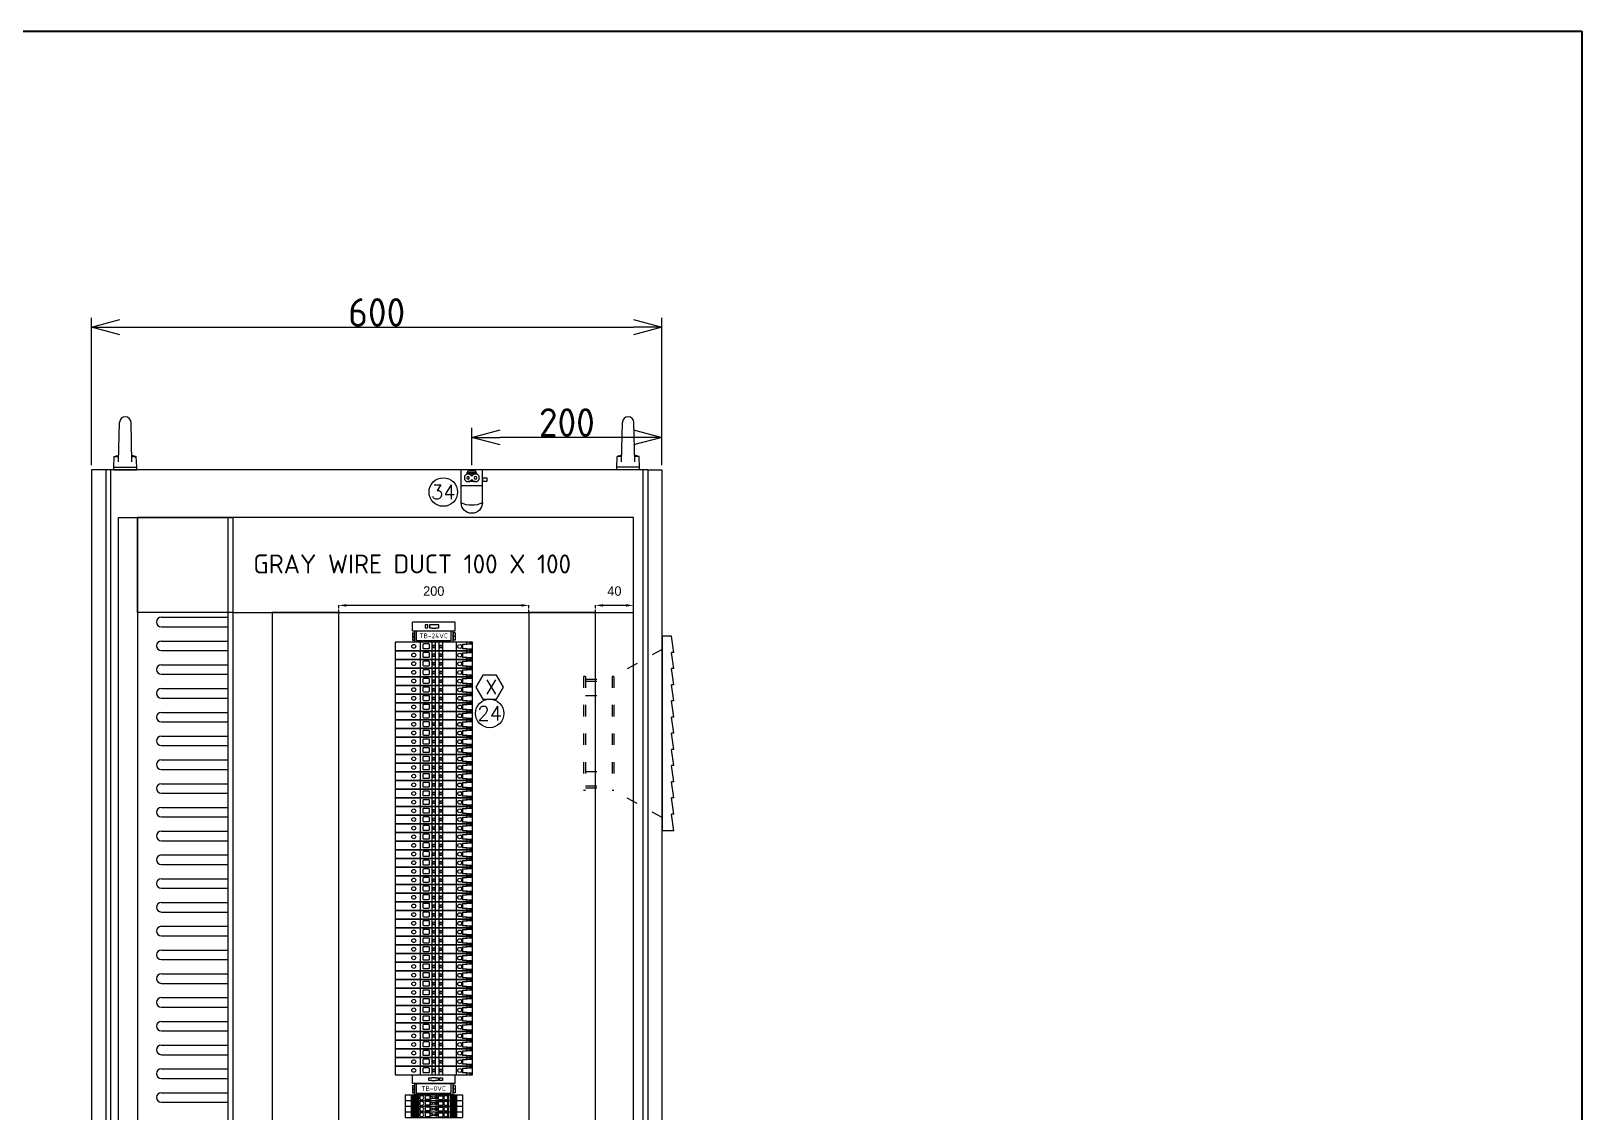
# Model space of a CAD drawing. Header units: inches. Extents: x 564911 to 603980, y 458630 to 507164.
# Drawn here: x 591747 to 593378, y 499416 to 500552 of the extents above; entities that cross this region are included whole.
import ezdxf
from ezdxf.enums import TextEntityAlignment as Align

# ---------------------------------------------------------------- set-up
doc = ezdxf.new("R2010")
doc.units = ezdxf.units.IN
doc.header["$MEASUREMENT"] = 0
doc.linetypes.add('ACAD_ISO03W100', pattern=[30, 12, -18])
doc.linetypes.add('HIDDEN', pattern=[0.375, 0.25, -0.125])
for name, color, linetype in [('ANN-SMTEXT', 2, 'Continuous'), ('ASHADE', 7, 'Continuous'), ('HELPPOINT', 7, 'Continuous'), ('TER', 4, 'Continuous')]:
    doc.layers.add(name, color=color, linetype=linetype)
doc.styles.add('HTX11', font='O8111901')
doc.styles.add('ISO3098B', font='ISO3098B.shx')
doc.styles.add('S', font='SIMPLEX.SHX')
doc.dimstyles.new('Copy of A', dxfattribs={"dimtxt": 10, "dimasz": 8, "dimexe": 0.18, "dimexo": 0.0625, "dimgap": 10, "dimtad": 1, "dimdec": 0, "dimzin": 0, "dimdsep": 46, "dimtxsty": 'Standard', "dimcen": 0.09, "dimclrd": 3, "dimclre": 3, "dimadec": 0, "dimazin": 0, "dimtfac": 1, "dimtdec": 0, "dimtofl": 0, "dimtmove": 0, "dimatfit": 1, "dimldrblk": 'CLOSEDBLANK', "dimfxl": 0, "dimtolj": 1, "dimtzin": 0, "dimarcsym": 0})
doc.dimstyles.new('ISO-25', dxfattribs={"dimtxt": 2.5, "dimasz": 40, "dimexe": 1.25, "dimexo": 5, "dimtad": 1, "dimdec": 4, "dimdsep": 46, "dimlunit": 6, "dimtxsty": 'Standard', "dimcen": 2.5, "dimclrd": 3, "dimclre": 3, "dimadec": 0, "dimazin": 0, "dimtfac": 1, "dimtdec": 4, "dimtmove": 0, "dimatfit": 3, "dimfxl": 0, "dimtolj": 1, "dimtzin": 0, "dimarcsym": 0})

# ---------------------------------------------------------------- blocks, each defined once
blk = doc.blocks.new('TPA')
at = {"layer": 'HELPPOINT', "color": 4, "lineweight": 35}
for p, q in [((562706.8, 505019.3), (567131, 505019.3)), ((562706.8, 505019.3), (567131, 505019.3)), ((567131, 505019.3), (567131, 501946.4)), ((567131, 505019.3), (567131, 501946.4))]:
    blk.add_line(p, q, dxfattribs=at)
at = {"style": 'HTX11'}
for tag, p in [('A', (566704.3, 502037.1)), ('B', (567038.2, 501963.3))]:
    blk.add_attdef(tag, text='', height=16.8, dxfattribs=at).set_placement(p, align=Align.MIDDLE_CENTER)
blk = doc.blocks.new('_Open30')
at = {"color": 0, "linetype": 'ByBlock', "lineweight": -2}
for p, q in [((-1, 0.268), (0, 0)), ((0, 0), (-1, -0.268)), ((0, 0), (-1, 0))]:
    blk.add_line(p, q, dxfattribs=at)
blk = doc.blocks.new('*D71')
at = {"layer": 'ASHADE', "color": 3, "lineweight": -2}
for p, q in [((591810.9, 500095.9), (591810.9, 500250.9)), ((592410.9, 500095.9), (592410.9, 500250.9)), ((591840.9, 500240.9), (592380.9, 500240.9))]:
    blk.add_line(p, q, dxfattribs=at)
at = {"layer": 'DEFPOINTS', "color": 0}
for p in [(592410.9, 500240.9), (591810.9, 500090.9), (592410.9, 500090.9)]:
    blk.add_point(p, dxfattribs=at)
at = {"layer": 'ASHADE', "color": 3, "lineweight": -2, "xscale": 30, "yscale": 30, "zscale": 30, "rotation": 180}
blk.add_blockref('_Open30', (591810.9, 500240.9), dxfattribs=at)
at = {"layer": 'ASHADE', "color": 3, "lineweight": -2, "xscale": 30, "yscale": 30, "zscale": 30}
blk.add_blockref('_Open30', (592410.9, 500240.9), dxfattribs=at)
at = {"layer": 'ASHADE', "color": 0, "insert": (592110.9, 500256.5), "char_height": 30, "attachment_point": 5, "style": 'ISO3098B'}
blk.add_mtext('\\A1;600', dxfattribs=at)
blk = doc.blocks.new('SFAN')
at = {"layer": 'ASHADE', "color": 0}
for p, q in [((60472.7, 50473.8), (60462.8, 50473.8)), ((60462.8, 50473.8), (60462.8, 50269.4)), ((60472.7, 50473.8), (60462.8, 50473.8)), ((60462.8, 50473.8), (60462.8, 50269.4)), ((60475.2, 50456.8), (60472.7, 50473.8)), ((60475.2, 50456.8), (60472.7, 50473.8)), ((60475.2, 50456.8), (60472.8, 50456.8)), ((60475.2, 50439.8), (60472.8, 50456.8)), ((60475.2, 50456.8), (60472.8, 50456.8)), ((60475.2, 50439.8), (60472.8, 50456.8)), ((60475.2, 50439.8), (60472.8, 50439.8)), ((60475.2, 50422.8), (60472.8, 50439.8)), ((60475.2, 50439.8), (60472.8, 50439.8)), ((60475.2, 50422.8), (60472.8, 50439.8)), ((60475.2, 50422.8), (60472.8, 50422.8)), ((60475.2, 50422.8), (60472.8, 50422.8)), ((60475.2, 50405.8), (60472.8, 50422.8)), ((60475.2, 50422.8), (60472.8, 50422.8)), ((60475.2, 50422.8), (60472.8, 50422.8)), ((60475.2, 50405.8), (60472.8, 50422.8)), ((60475.2, 50405.8), (60472.8, 50405.8)), ((60475.2, 50388.8), (60472.8, 50405.8)), ((60475.2, 50405.8), (60472.8, 50405.8)), ((60475.2, 50388.8), (60472.8, 50405.8)), ((60475.2, 50388.8), (60472.8, 50388.8)), ((60475.2, 50371.8), (60472.8, 50388.8)), ((60475.2, 50388.8), (60472.8, 50388.8)), ((60475.2, 50371.8), (60472.8, 50388.8)), ((60475.2, 50371.8), (60472.8, 50371.8)), ((60475.2, 50354.8), (60472.8, 50371.8)), ((60475.2, 50371.8), (60472.8, 50371.8)), ((60475.2, 50354.8), (60472.8, 50371.8)), ((60475.2, 50354.8), (60472.8, 50354.8)), ((60475.2, 50337.8), (60472.8, 50354.8)), ((60475.2, 50354.8), (60472.8, 50354.8)), ((60475.2, 50337.8), (60472.8, 50354.8)), ((60475.2, 50337.8), (60472.8, 50337.8)), ((60475.2, 50320.8), (60472.8, 50337.8)), ((60475.2, 50337.8), (60472.8, 50337.8)), ((60475.2, 50320.8), (60472.8, 50337.8)), ((60475.2, 50320.8), (60472.8, 50320.8)), ((60475.2, 50303.8), (60472.8, 50320.8)), ((60475.2, 50320.8), (60472.8, 50320.8)), ((60475.2, 50303.8), (60472.8, 50320.8)), ((60475.2, 50303.8), (60472.8, 50303.8)), ((60475.2, 50286.8), (60472.8, 50303.8)), ((60475.2, 50303.8), (60472.8, 50303.8)), ((60475.2, 50286.8), (60472.8, 50303.8)), ((60475.2, 50286.8), (60472.7, 50286.8)), ((60475.2, 50269.4), (60472.7, 50286.8)), ((60475.2, 50286.8), (60472.7, 50286.8)), ((60475.2, 50269.4), (60472.7, 50286.8)), ((60475.2, 50269.4), (60462.8, 50269.4)), ((60475.2, 50269.4), (60462.8, 50269.4))]:
    blk.add_line(p, q, dxfattribs=at)
at = {"layer": 'ASHADE', "color": 0, "linetype": 'ACAD_ISO03W100'}
for p, q in [((60462.8, 50460.1), (60412.3, 50431.6)), ((60380.3, 50431.6), (60380.3, 50311.6)), ((60382.3, 50431.6), (60380.3, 50431.6)), ((60382.3, 50431.6), (60382.3, 50311.6)), ((60382.3, 50428.6), (60410.3, 50428.6)), ((60382.3, 50426.6), (60410.3, 50426.6)), ((60410.3, 50431.6), (60410.3, 50311.6)), ((60412.3, 50431.6), (60410.3, 50431.6)), ((60412.3, 50431.6), (60412.3, 50311.6)), ((60382.3, 50411.6), (60410.3, 50411.6)), ((60382.3, 50331.6), (60410.3, 50331.6)), ((60382.3, 50311.6), (60380.3, 50311.6)), ((60382.3, 50316.6), (60410.3, 50316.6)), ((60382.3, 50314.6), (60410.3, 50314.6)), ((60412.3, 50311.6), (60410.3, 50311.6)), ((60462.8, 50283.1), (60412.3, 50311.6))]:
    blk.add_line(p, q, dxfattribs=at)
blk = doc.blocks.new('L1')
at = {"color": 1, "ltscale": 20}
for p, q in [((587589.6, 509631.6), (587589.6, 509666.1)), ((587589.6, 509666.1), (587612.1, 509666.1)), ((587595.4, 509661.6), (587597.8, 509666.1)), ((587596.2, 509663.1), (587605.6, 509663.1)), ((587597, 509664.6), (587604.8, 509664.6)), ((587606.4, 509661.6), (587604, 509666.1)), ((587612.1, 509631.6), (587612.1, 509666.1)), ((587589.6, 509649.3), (587612.1, 509649.3)), ((587593.1, 509659.3), (587595.4, 509661.6)), ((587593.1, 509656), (587593.1, 509659.3)), ((587595.4, 509653.8), (587593.1, 509656)), ((587595.4, 509661.6), (587598.6, 509661.6)), ((587598.6, 509653.8), (587595.4, 509653.8)), ((587597, 509661.6), (587604.8, 509661.6)), ((587597, 509653.8), (587604.8, 509653.8)), ((587598.6, 509661.6), (587600.9, 509659.3)), ((587600.9, 509656), (587598.6, 509653.8)), ((587600.9, 509659.3), (587603.2, 509661.6)), ((587603.2, 509653.8), (587600.9, 509656)), ((587603.2, 509661.6), (587606.4, 509661.6)), ((587606.4, 509653.8), (587603.2, 509653.8)), ((587606.4, 509661.6), (587608.7, 509659.3)), ((587608.7, 509656), (587606.4, 509653.8)), ((587608.7, 509659.3), (587608.7, 509656))]:
    blk.add_line(p, q, dxfattribs=at)
blk.add_lwpolyline([(587589.6, 509654.3), (587584.7, 509654.3), (587584.7, 509657.3), (587589.6, 509657.3)], close=True, dxfattribs=at)
for centre in [(587597, 509657.7), (587604.8, 509657.7)]:
    blk.add_circle(centre, 1.3, dxfattribs=at)
for centre, radius, start, end in [((587600.9, 509631.6), 11.2, 180, 0), ((587600.9, 509653.3), 24.5, 242.6065, 297.3935)]:
    blk.add_arc(centre, radius, start, end, dxfattribs=at)
blk = doc.blocks.new('*D68')
at = {"layer": 'ASHADE', "color": 3, "lineweight": -2}
for p, q in [((592210.9, 500095.9), (592210.9, 500135.1)), ((592380.9, 500125.1), (592240.9, 500125.1)), ((592410.9, 500095.9), (592410.9, 500135.1))]:
    blk.add_line(p, q, dxfattribs=at)
at = {"layer": 'DEFPOINTS', "color": 0}
for p in [(592210.9, 500125.1), (592210.9, 500090.9), (592410.9, 500090.9)]:
    blk.add_point(p, dxfattribs=at)
at = {"layer": 'ASHADE', "color": 3, "lineweight": -2, "xscale": 30, "yscale": 30, "zscale": 30, "rotation": 180}
blk.add_blockref('_Open30', (592210.9, 500125.1), dxfattribs=at)
at = {"layer": 'ASHADE', "color": 3, "lineweight": -2, "xscale": 30, "yscale": 30, "zscale": 30}
blk.add_blockref('_Open30', (592410.9, 500125.1), dxfattribs=at)
at = {"layer": 'ASHADE', "color": 0, "insert": (592310.9, 500140.7), "char_height": 30, "attachment_point": 5, "style": 'ISO3098B'}
blk.add_mtext('\\A1;200', dxfattribs=at)
blk = doc.blocks.new('STOPER')
at = {"color": 0}
for points in [[(22179.3, -20542.9), (22175.9, -20542.9), (22175.9, -20539.8), (22179.3, -20539.8)], [(22179.3, -20539.8), (22179.3, -20539.6), (22183, -20539.6), (22183, -20539.8)], [(22183, -20542.9), (22183, -20543), (22179.3, -20543), (22179.3, -20542.9)], [(22183, -20539.8), (22185.8, -20539.8), (22185.8, -20542.9), (22183, -20542.9)]]:
    blk.add_lwpolyline(points, dxfattribs=at)
blk.add_lwpolyline([(22187.3, -20539.8), (22190.4, -20539.8), (22190.4, -20542.9), (22187.3, -20542.9)], close=True, dxfattribs=at)
at = {"layer": 'TER', "color": 0}
for p, q in [((22158.7, -20545.9), (22158.7, -20536.8)), ((22158.7, -20536.8), (22203.7, -20536.8)), ((22203.7, -20545.9), (22158.7, -20545.9)), ((22203.7, -20545.9), (22203.7, -20536.8))]:
    blk.add_line(p, q, dxfattribs=at)
blk = doc.blocks.new('*D110')
at = {"color": 3, "linetype": 'HIDDEN', "lineweight": -2}
for p, q in [((592070.9, 499940.9), (592070.9, 499948.5)), ((592270.9, 499940.9), (592270.9, 499948.5))]:
    blk.add_line(p, q, dxfattribs=at)
at = {"color": 3, "lineweight": -2}
blk.add_line((592262.9, 499948.4), (592078.9, 499948.4), dxfattribs=at)
at = {"color": 3}
for points in [[(592078.9, 499949.7), (592078.9, 499947), (592070.9, 499948.4)], [(592262.9, 499949.7), (592262.9, 499947), (592270.9, 499948.4)]]:
    blk.add_solid(points, dxfattribs=at)
at = {"layer": 'DEFPOINTS', "color": 0}
for p in [(592070.9, 499948.4), (592070.9, 499940.9), (592270.9, 499940.9)]:
    blk.add_point(p, dxfattribs=at)
at = {"color": 0, "insert": (592170.9, 499963.4), "char_height": 10, "attachment_point": 5}
blk.add_mtext('\\A1;200', dxfattribs=at)
blk = doc.blocks.new('_ClosedBlank')
at = {"color": 0, "linetype": 'ByBlock', "lineweight": -2}
for p, q in [((-1, 0.17), (0, 0)), ((-1, 0.17), (-1, -0.17)), ((0, 0), (-1, -0.17))]:
    blk.add_line(p, q, dxfattribs=at)
blk = doc.blocks.new('*D111')
at = {"color": 3, "linetype": 'HIDDEN', "lineweight": -2}
for p, q in [((592340.9, 499940.9), (592340.9, 499948.5)), ((592380.9, 499940.9), (592380.9, 499948.5))]:
    blk.add_line(p, q, dxfattribs=at)
at = {"color": 3, "lineweight": -2}
blk.add_line((592372.9, 499948.4), (592348.9, 499948.4), dxfattribs=at)
at = {"color": 3}
for points in [[(592348.9, 499949.7), (592348.9, 499947), (592340.9, 499948.4)], [(592372.9, 499949.7), (592372.9, 499947), (592380.9, 499948.4)]]:
    blk.add_solid(points, dxfattribs=at)
at = {"layer": 'DEFPOINTS', "color": 0}
for p in [(592340.9, 499948.4), (592340.9, 499940.9), (592380.9, 499940.9)]:
    blk.add_point(p, dxfattribs=at)
at = {"color": 0, "insert": (592360.9, 499963.4), "char_height": 10, "attachment_point": 5}
blk.add_mtext('\\A1;40', dxfattribs=at)
blk = doc.blocks.new('AB1492-GM35')
at = {"color": 4}
for p, q in [((5057.6, 1338.7), (5069.6, 1338.7)), ((5057.6, 1298.7), (5057.6, 1338.7)), ((5059.6, 1341.2), (5067.6, 1341.2)), ((5059.6, 1341.2), (5059.6, 1338.7)), ((5059.6, 1339.2), (5067.6, 1339.2)), ((5063.6, 1341.2), (5063.6, 1339.2)), ((5067.6, 1341.2), (5067.6, 1338.7)), ((5069.6, 1338.7), (5069.6, 1298.7)), ((5057.6, 1336.7), (5068.1, 1336.7)), ((5068.1, 1336.7), (5068.1, 1328.7)), ((5069.6, 1328.7), (5068.1, 1328.7)), ((5068.1, 1328.7), (5068.1, 1308.7)), ((5068.1, 1308.7), (5068.1, 1300.7)), ((5069.6, 1308.7), (5068.1, 1308.7)), ((5068.1, 1300.7), (5057.6, 1300.7)), ((5069.6, 1298.7), (5057.6, 1298.7)), ((5059.6, 1296.2), (5059.6, 1298.7)), ((5059.6, 1298.2), (5067.6, 1298.2)), ((5059.6, 1296.2), (5067.6, 1296.2)), ((5063.6, 1296.2), (5063.6, 1298.2)), ((5067.6, 1296.2), (5067.6, 1298.7))]:
    blk.add_line(p, q, dxfattribs=at)
at = {"style": 'ISO3098B'}
for tag, p in [('A', (5060.6, 1318.7)), ('B', (5064.6, 1318.7))]:
    blk.add_attdef(tag, text='', height=3, rotation=90, dxfattribs=at).set_placement(p, align=Align.MIDDLE_CENTER)
blk = doc.blocks.new('J3')
at = {"color": 43, "extrusion": (-9.9584e-17, -5.86984e-32, -1)}
blk.add_line((4915.8, 4913.3, -45.2), (4906.7, 4913.3, -45.2), dxfattribs=at)
at = {"color": 43, "extrusion": (-1.22461e-16, -1.77993e-32, -1)}
for p, q in [((4908.6, 4904.3, -2.7), (4908.6, 4910.1, -2.7)), ((4908.6, 4910.1, -2.7), (4908.6, 4910.1, -2.7)), ((4909.1, 4910.6, -2.7), (4909.1, 4910.6, -2.7)), ((4909.1, 4910.6, -2.7), (4912.9, 4910.6, -2.7)), ((4912.9, 4910.6, -2.7), (4912.9, 4910.6, -2.7)), ((4913.4, 4910.1, -2.7), (4913.4, 4910.1, -2.7)), ((4913.4, 4910.1, -2.7), (4913.4, 4904.3, -2.7)), ((4908.6, 4904.3, -2.7), (4908.6, 4904.3, -2.7)), ((4912.9, 4903.8, -2.7), (4909.1, 4903.8, -2.7)), ((4909.1, 4903.8, -2.7), (4909.1, 4903.8, -2.7)), ((4910.2, 4900.2, -2.7), (4912.3, 4900.2, -2.7)), ((4910.2, 4897.9, -2.7), (4910.2, 4900.2, -2.7)), ((4912.3, 4897.9, -2.7), (4910.2, 4897.9, -2.7)), ((4912.3, 4900.2, -2.7), (4912.3, 4897.9, -2.7)), ((4912.9, 4903.8, -2.7), (4912.9, 4903.8, -2.7)), ((4910.2, 4892.9, -2.7), (4912.3, 4892.9, -2.7)), ((4910.2, 4890.6, -2.7), (4910.2, 4892.9, -2.7)), ((4912.3, 4892.9, -2.7), (4912.3, 4890.6, -2.7))]:
    blk.add_line(p, q, dxfattribs=at)
at = {"color": 43, "extrusion": (5.89437e-16, -1, 0)}
for p, q in [((4915.8, 4901, -47), (4906.7, 4901, -47)), ((4915.8, 4893.7, -47), (4906.7, 4893.7, -47)), ((4915.8, 4889.8, -47), (4906.7, 4889.8, -47)), ((4908.7, 4869, -7.8), (4913.9, 4869, -7.8)), ((4908.7, 4869, -2.7), (4908.7, 4869, -7.8)), ((4913.9, 4869, -2.7), (4908.7, 4869, -2.7)), ((4913.9, 4869, -2.7), (4913.9, 4869, -7.8))]:
    blk.add_line(p, q, dxfattribs=at)
at = {"color": 43, "extrusion": (4.53956e-16, -0.857167, -0.515038)}
blk.add_line((4915.8, 4897.3, -45.3), (4906.7, 4897.3, -45.3), dxfattribs=at)
at = {"color": 43, "extrusion": (3.48984e-16, 0.857167, -0.515038)}
blk.add_line((4915.8, 4897.3, -45.3), (4906.7, 4897.3, -45.3), dxfattribs=at)
at = {"color": 43, "extrusion": (4.66972e-16, 1, 0)}
blk.add_line((4915.8, 4893.7, -47), (4906.7, 4893.7, -47), dxfattribs=at)
at = {"color": 43, "extrusion": (-1.22461e-16, 2.80223e-33, -1)}
blk.add_line((4910.2, 4890.6, -2.7), (4912.3, 4890.6, -2.7), dxfattribs=at)
at = {"color": 43}
for p, q in [((4915.8, 4875.4, -2.7), (4906.7, 4875.4, -2.7)), ((4908.7, 4864.4, -2.7), (4906.7, 4864.4, -2.7)), ((4908.7, 4864.4, -2.7), (4906.7, 4864.4, -2.7)), ((4908.7, 4869, -2.7), (4908.7, 4864.4, -2.7)), ((4913.9, 4869, -2.7), (4908.7, 4869, -2.7)), ((4913.9, 4864.4, -2.7), (4913.9, 4869, -2.7)), ((4915.8, 4864.4, -2.7), (4913.9, 4864.4, -2.7)), ((4908.7, 4859.7, -4.3), (4906.7, 4859.7, -4.3)), ((4908.7, 4859.7, -4.3), (4906.7, 4859.7, -4.3)), ((4908.7, 4859, -4.5), (4906.7, 4859, -4.5)), ((4915.8, 4859.7, -4.3), (4913.9, 4859.7, -4.3)), ((4915.8, 4859, -4.5), (4913.9, 4859, -4.5))]:
    blk.add_line(p, q, dxfattribs=at)
at = {"color": 43, "extrusion": (3.02597e-16, -0.642788, -0.766044)}
for p, q in [((4908.7, 4860.9, -7.5), (4906.7, 4860.9, -7.5)), ((4908.7, 4858.6, -5.6), (4908.7, 4860.9, -7.5)), ((4913.9, 4860.9, -7.5), (4913.9, 4858.6, -5.6)), ((4915.8, 4860.9, -7.5), (4913.9, 4860.9, -7.5))]:
    blk.add_line(p, q, dxfattribs=at)
at = {"color": 43, "extrusion": (-1.22461e-16, -1.77993e-32, -1)}
for centre in [(-4911.2, 4920.3, 2.7), (-4911.3, 4872, 6)]:
    blk.add_circle(centre, 2.01, dxfattribs=at)
for centre, start, end in [((-4909.1, 4910.1, 2.7), 0, 90), ((-4912.9, 4910.1, 2.7), 90, 180), ((-4909.1, 4904.3, 2.7), 270, 0), ((-4912.9, 4904.3, 2.7), 180, 270)]:
    blk.add_arc(centre, 0.508, start, end, dxfattribs=at)
at = {"color": 43, "extrusion": (-1, -5.89437e-16, 9.9584e-17)}
blk.add_arc((-4864.4, -10.3, -4908.7), 7.62, 51.6413, 90, dxfattribs=at)
at = {"color": 43, "extrusion": (1, 5.89437e-16, -9.9584e-17)}
blk.add_arc((4864.4, -10.3, 4913.9), 7.62, 90, 128.3587, dxfattribs=at)
at = {"layer": 'ASHADE', "color": 43}
blk.add_line((4915.8, 4858.6), (4906.7, 4858.6), dxfattribs=at)
blk.add_lwpolyline([(4915.8, 4858.6), (4906.7, 4858.6), (4906.7, 4939.9), (4915.8, 4939.9), (4915.8, 4858.6)], dxfattribs=at)
at = {"color": 43, "style": 'ISO3098B'}
blk.add_attdef('1', text='', height=3, rotation=90, dxfattribs=at).set_placement((4911, 4907.4, 3.2), align=Align.MIDDLE_CENTER)
blk = doc.blocks.new('AB1492 J4')
at = {"color": 107, "extrusion": (9.75062e-16, 1, -1.1783e-16)}
for p, q in [((5217.4, 1348.9, -2.1), (5223.4, 1348.9, -2.1)), ((5217.4, 1348.9), (5223.4, 1348.9))]:
    blk.add_line(p, q, dxfattribs=at)
at = {"color": 107}
for p, q in [((5217.4, 1348.9, -2.1), (5223.4, 1348.9, -2.1)), ((5217.4, 1348.9), (5223.4, 1348.9)), ((5217.4, 1288.6), (5217.4, 1348.9)), ((5217.4, 1341.6, -3.1), (5223.4, 1341.6, -3.1)), ((5217.4, 1339.9, -3.1), (5223.4, 1339.9, -3.1)), ((5217.4, 1338.3, -3.1), (5223.4, 1338.3, -3.1)), ((5223.4, 1288.6), (5223.4, 1348.9)), ((5217.4, 1336.8, -3.1), (5223.4, 1336.8, -3.1)), ((5217.4, 1336.1, 9.3), (5223.4, 1336.1, 9.3)), ((5217.4, 1333.9, 36.3), (5223.4, 1333.9, 36.3)), ((5217.4, 1333.9, 36.3), (5223.4, 1333.9, 36.3)), ((5217.4, 1328.2, 29.8), (5223.4, 1328.2, 29.8)), ((5217.4, 1328.2, 35.7), (5223.4, 1328.2, 35.7)), ((5217.4, 1323.3, 19.2), (5223.4, 1323.3, 19.2)), ((5218.4, 1323.3), (5218.4, 1328.2)), ((5222.4, 1323.3), (5222.4, 1328.2)), ((5217.4, 1314.6, 47.9), (5223.4, 1314.6, 47.9)), ((5217.4, 1309.7, 28.8), (5223.4, 1309.7, 28.8)), ((5217.4, 1309.7, 28.8), (5223.4, 1309.7, 28.8)), ((5218.4, 1314.6, 28.8), (5218.4, 1309.7, 28.8)), ((5222.4, 1314.6, 28.8), (5222.4, 1309.7, 28.8)), ((5217.4, 1302.7, 28.8), (5223.4, 1302.7, 28.8)), ((5217.4, 1302.7, 28.8), (5223.4, 1302.7, 28.8)), ((5217.4, 1301.3, 9.3), (5223.4, 1301.3, 9.3)), ((5217.4, 1300.6, -3.1), (5223.4, 1300.6, -3.1)), ((5217.4, 1299.2, -3.1), (5223.4, 1299.2, -3.1)), ((5217.4, 1297.6, -3.1), (5223.4, 1297.6, -3.1)), ((5217.4, 1295.9, -3.1), (5223.4, 1295.9, -3.1)), ((5217.4, 1288.6, -2.1), (5223.4, 1288.6, -2.1)), ((5217.4, 1288.6), (5223.4, 1288.6))]:
    blk.add_line(p, q, dxfattribs=at)
at = {"color": 107, "extrusion": (-5.71519e-32, 1.1783e-16, -1)}
for p, q in [((5217.4, 1342.6, -3.1), (5223.4, 1342.6, -3.1)), ((5217.4, 1340.9, -3.1), (5223.4, 1340.9, -3.1)), ((5217.4, 1339.2, -3.1), (5223.4, 1339.2, -3.1)), ((5217.4, 1337.8, -3.1), (5223.4, 1337.8, -3.1))]:
    blk.add_line(p, q, dxfattribs=at)
at = {"color": 107, "extrusion": (-9.75062e-16, 1, 1.1783e-16)}
for p, q in [((5217.4, 1336.1, 9.3), (5223.4, 1336.1, 9.3)), ((5217.4, 1336.1, 9.8), (5223.4, 1336.1, 9.8))]:
    blk.add_line(p, q, dxfattribs=at)
at = {"color": 107, "extrusion": (-8.49823e-17, 0.087156, 0.996195)}
blk.add_line((5217.4, 1336.1, 9.8), (5223.4, 1336.1, 9.8), dxfattribs=at)
at = {"color": 107, "extrusion": (-9.75062e-16, -1, 4.30509e-10)}
for p, q in [((5217.4, 1328.2, 29.8), (5223.4, 1328.2, 29.8)), ((5217.4, 1328.2, 35.7), (5223.4, 1328.2, 35.7))]:
    blk.add_line(p, q, dxfattribs=at)
at = {"color": 107, "extrusion": (-9.75062e-16, -1, 1.1783e-16)}
for p, q in [((5217.4, 1301.3, 9.3), (5223.4, 1301.3, 9.3)), ((5217.4, 1301.3, 9.8), (5223.4, 1301.3, 9.8)), ((5223.4, 1291.2, 9.8), (5223.4, 1291.2, 9.3)), ((5223.4, 1291.2, 9.3), (5223.4, 1291.2, 9.8)), ((5223.4, 1291.2, 11.4), (5223.4, 1291.2, 11.8)), ((5223.4, 1291.2, 11.8), (5223.4, 1291.2, 11.4))]:
    blk.add_line(p, q, dxfattribs=at)
at = {"color": 107, "extrusion": (-8.49823e-17, -0.087156, 0.996195)}
blk.add_line((5217.4, 1301.3, 9.8), (5223.4, 1301.3, 9.8), dxfattribs=at)
at = {"color": 107, "extrusion": (-5.71519e-32, -1.1783e-16, -1)}
for p, q in [((5217.4, 1299.6, -3.1), (5223.4, 1299.6, -3.1)), ((5217.4, 1298.2, -3.1), (5223.4, 1298.2, -3.1)), ((5217.4, 1296.6, -3.1), (5223.4, 1296.6, -3.1)), ((5217.4, 1294.9, -3.1), (5223.4, 1294.9, -3.1))]:
    blk.add_line(p, q, dxfattribs=at)
at = {"color": 107, "extrusion": (1, -9.75062e-16, 4.93038e-32)}
for p, q in [((5223.4, 1291.2, 9.3), (5223.4, 1291.2, 9.8)), ((5223.4, 1291.2, 11.4), (5223.4, 1291.2, 11.8)), ((5223.4, 1288.6, -2.1), (5223.4, 1288.6)), ((5223.4, 1288.6), (5223.4, 1288.6, 2.1))]:
    blk.add_line(p, q, dxfattribs=at)
at = {"color": 107, "extrusion": (-1, 9.75062e-16, -4.93038e-32)}
for p, q in [((5223.4, 1291.2, 9.8), (5223.4, 1291.2, 9.3)), ((5223.4, 1291.2, 11.8), (5223.4, 1291.2, 11.4)), ((5223.4, 1288.6), (5223.4, 1288.6, -2.1)), ((5223.4, 1288.6, 2.1), (5223.4, 1288.6))]:
    blk.add_line(p, q, dxfattribs=at)
at = {"color": 107, "extrusion": (-9.75062e-16, -1, 2.20861e-14)}
for p, q in [((5217.4, 1288.6, -2.1), (5223.4, 1288.6, -2.1)), ((5217.4, 1288.6), (5223.4, 1288.6)), ((5223.4, 1288.6), (5223.4, 1288.6, -2.1)), ((5223.4, 1288.6, -2.1), (5223.4, 1288.6)), ((5223.4, 1288.6), (5223.4, 1288.6, 2.1)), ((5223.4, 1288.6, 2.1), (5223.4, 1288.6))]:
    blk.add_line(p, q, dxfattribs=at)
at = {"color": 107}
for points, elevation in [([(5219.2, 1320.4), (5221.6, 1320.4), (5221.6, 1322.2), (5219.2, 1322.2)], 19.2), ([(5219.2, 1317), (5221.6, 1317), (5221.6, 1315.2), (5219.2, 1315.2)], 47.9)]:
    blk.add_lwpolyline(points, close=True, dxfattribs=dict(at, elevation=elevation))
at = {"color": 107, "extrusion": (-2.22045e-16, -1.1783e-16, -1)}
for centre in [(-5220.4, 1331.4, -35.7), (-5220.4, 1306, -29.6)]:
    blk.add_circle(centre, 2.1, dxfattribs=at)
at = {"color": 107}
blk.add_circle((5220.4, 1318.7), 1.15, dxfattribs=at)
at = {"color": 107, "style": 'ISO3098B'}
for p in [(5220.4, 1345.3), (5220.4, 1291.3, -3.1)]:
    blk.add_attdef('1', text='', height=3, rotation=90, dxfattribs=at).set_placement(p, align=Align.MIDDLE_CENTER)

msp = doc.modelspace()

# ---------------------------------------------------------------- linework, layer by layer
at = {"color": 7}
for p, q in [((591839.48826, 500099.37081), (591840.48826, 500140.87081)), ((591853.48826, 500099.37081), (591852.48826, 500140.87081)), ((592368.33387, 500099.37081), (592369.33387, 500140.87081)), ((592382.33387, 500099.37081), (592381.33387, 500140.87081)), ((591834.48826, 500093.87081), (591834.89826, 500104.87081)), ((591834.89826, 500104.87081), (591839.65826, 500106.52081)), ((591834.89826, 500104.87081), (591839.61826, 500104.87081)), ((591853.31826, 500106.52081), (591858.07826, 500104.87081)), ((591853.35826, 500104.87081), (591858.07826, 500104.87081)), ((591858.48826, 500093.87081), (591858.07826, 500104.87081)), ((592363.33387, 500093.87081), (592363.74387, 500104.87081)), ((592368.50387, 500106.52081), (592363.74387, 500104.87081)), ((592368.46387, 500104.87081), (592363.74387, 500104.87081)), ((592386.92387, 500104.87081), (592382.16387, 500106.52081)), ((592386.92387, 500104.87081), (592382.20387, 500104.87081)), ((592387.33387, 500093.87081), (592386.92387, 500104.87081)), ((591834.48826, 500093.87081), (591858.48826, 500093.87081)), ((591834.48826, 500090.88081), (591834.48826, 500093.87081)), ((591834.48826, 500090.88081), (591858.48826, 500090.88081)), ((591858.48826, 500090.88081), (591858.48826, 500093.87081)), ((592387.33387, 500093.87081), (592363.33387, 500093.87081)), ((592363.33387, 500090.88081), (592363.33387, 500093.87081)), ((592387.33387, 500090.88081), (592363.33387, 500090.88081)), ((592387.33387, 500090.88081), (592387.33387, 500093.87081))]:
    msp.add_line(p, q, dxfattribs=at)
at = {"color": 0}
for p, q in [((591954.41107, 500040.88081), (591954.41107, 499940.86874, 0.35942)), ((591959.41563, 499940.86874), (592380.91563, 499940.86874))]:
    msp.add_line(p, q, dxfattribs=at)
at = {"color": 6}
for points in [[(591859.41107, 498140.88081), (591839.41107, 498140.88081), (591839.41107, 500040.88081), (591859.41107, 500040.88081)], [(592380.91107, 500040.88081), (591859.41107, 500040.88081), (591859.41107, 498140.88081), (592380.91107, 498140.88081)]]:
    msp.add_lwpolyline(points, close=True, dxfattribs=at)
at = {"color": 0}
for points in [[(591859.41107, 500040.88081), (591959.41107, 500040.88081), (591959.41107, 499940.86874), (591859.41107, 499940.86874)], [(592070.91563, 499940.86874), (592000.91563, 499940.86874), (592000.91563, 498270.86874), (592070.91563, 498270.86874)], [(592340.91563, 499940.86874), (592270.91563, 499940.86874), (592270.91563, 498270.86874), (592340.91563, 498270.86874)]]:
    msp.add_lwpolyline(points, close=True, dxfattribs=at)
at = {"color": 1, "elevation": 0}
msp.add_lwpolyline([(592244.33745, 499862.41522), (592237.02415, 499875.08223), (592222.39755, 499875.08223), (592215.08425, 499862.41522), (592222.39755, 499849.74822), (592237.02415, 499849.74822)], close=True, dxfattribs=at)
at = {"color": 3}
for centre in [(592180.92082, 500067.58081), (592229.71085, 499834.74822, 0)]:
    msp.add_circle(centre, 15, dxfattribs=at)
at = {"color": 7}
for centre in [(591846.48826, 500140.79146), (592375.33387, 500140.79146)]:
    msp.add_arc(centre, 6.00052, 0.75771843, 179.24228157, dxfattribs=at)
at = {"layer": 'ASHADE', "color": 0}
for p, q in [((591810.91107, 500090.88081), (591810.91107, 498090.88081)), ((591825.91107, 500090.88081), (591810.91107, 500090.88081)), ((591825.91107, 500090.88081), (591825.91107, 498090.88081)), ((592395.91107, 500090.88081), (591825.91107, 500090.88081)), ((591830.91107, 500090.88081), (591830.91107, 498115.88081)), ((592390.91107, 500090.88081), (592390.91107, 498115.88081)), ((592395.91107, 500090.88081), (592395.91107, 498090.88081)), ((592395.91107, 500090.88081), (592410.91107, 500090.88081)), ((592410.91107, 500090.88081), (592410.91107, 498090.88081)), ((591954.41107, 499940.86927, -0.01269), (591954.41107, 498270.88081, -0.35942)), ((591959.41107, 499940.86821, -0.01269), (591959.41107, 498270.88081, -0.35942)), ((591884.41107, 499935.88081), (591954.41107, 499935.88081)), ((591884.41107, 499925.88081), (591954.41107, 499925.88081)), ((591884.41107, 499910.88081), (591954.41107, 499910.88081)), ((591884.41107, 499900.88081), (591954.41107, 499900.88081)), ((591884.41107, 499885.88081), (591954.41107, 499885.88081)), ((591884.41107, 499875.88081), (591954.41107, 499875.88081)), ((591884.41107, 499860.88081), (591954.41107, 499860.88081)), ((591884.41107, 499850.88081), (591954.41107, 499850.88081)), ((591884.41107, 499835.88081), (591954.41107, 499835.88081)), ((591884.41107, 499825.88081), (591954.41107, 499825.88081)), ((591884.41107, 499810.88081), (591954.41107, 499810.88081)), ((591884.41107, 499800.88081), (591954.41107, 499800.88081)), ((591884.41107, 499785.88081), (591954.41107, 499785.88081)), ((591884.41107, 499775.88081), (591954.41107, 499775.88081)), ((591884.41107, 499760.88081), (591954.41107, 499760.88081)), ((591884.41107, 499750.88081), (591954.41107, 499750.88081)), ((591884.41107, 499735.88081), (591954.41107, 499735.88081)), ((591884.41107, 499725.88081), (591954.41107, 499725.88081)), ((591884.41107, 499710.88081), (591954.41107, 499710.88081)), ((591884.41107, 499700.88081), (591954.41107, 499700.88081)), ((591884.41107, 499685.88081), (591954.41107, 499685.88081)), ((591884.41107, 499675.88081), (591954.41107, 499675.88081)), ((591884.41107, 499660.88081), (591954.41107, 499660.88081)), ((591884.41107, 499650.88081), (591954.41107, 499650.88081)), ((591884.41107, 499635.88081), (591954.41107, 499635.88081)), ((591884.41107, 499625.88081), (591954.41107, 499625.88081)), ((591884.41107, 499610.88081), (591954.41107, 499610.88081)), ((591884.41107, 499600.88081), (591954.41107, 499600.88081)), ((591884.41107, 499585.88081), (591954.41107, 499585.88081)), ((591884.41107, 499575.88081), (591954.41107, 499575.88081)), ((591884.41107, 499560.88081), (591954.41107, 499560.88081)), ((591884.41107, 499550.88081), (591954.41107, 499550.88081)), ((591884.41107, 499535.88081), (591954.41107, 499535.88081)), ((591884.41107, 499525.88081), (591954.41107, 499525.88081)), ((591884.41107, 499510.88081), (591954.41107, 499510.88081)), ((591884.41107, 499500.88081), (591954.41107, 499500.88081)), ((591884.41107, 499485.88081), (591954.41107, 499485.88081)), ((591884.41107, 499475.88081), (591954.41107, 499475.88081)), ((591884.41107, 499460.88081), (591954.41107, 499460.88081)), ((591884.41107, 499450.88081), (591954.41107, 499450.88081)), ((591884.41107, 499435.88081), (591954.41107, 499435.88081)), ((591884.41107, 499425.88081), (591954.41107, 499425.88081))]:
    msp.add_line(p, q, dxfattribs=at)
at = {"layer": 'ASHADE', "color": 145}
msp.add_line((591859.41107, 500040.88081), (591859.41107, 498140.88081), dxfattribs=at)
at = {"layer": 'ASHADE', "color": 0}
for centre in [(591884.41107, 499930.88081), (591884.41107, 499905.88081), (591884.41107, 499880.88081), (591884.41107, 499855.88081), (591884.41107, 499830.88081), (591884.41107, 499805.88081), (591884.41107, 499780.88081), (591884.41107, 499755.88081), (591884.41107, 499730.88081), (591884.41107, 499705.88081), (591884.41107, 499680.88081), (591884.41107, 499655.88081), (591884.41107, 499630.88081), (591884.41107, 499605.88081), (591884.41107, 499580.88081), (591884.41107, 499555.88081), (591884.41107, 499530.88081), (591884.41107, 499505.88081), (591884.41107, 499480.88081), (591884.41107, 499455.88081), (591884.41107, 499430.88081)]:
    msp.add_arc(centre, 5, 90, 270, dxfattribs=at)

# ---------------------------------------------------------------- block references
at = {"xscale": 1.099999999998545, "yscale": 1.099999999998545, "zscale": 1.1}
msp.add_blockref('TPA', (-30465.65709, -54968.83293), dxfattribs=at)
at = {"xscale": -1}
msp.add_blockref('L1', (1179811.81002, -9575.18335), dxfattribs=at)
at = {"color": 0, "xscale": -1}
msp.add_blockref('STOPER', (614352.10455, 520467.58258), dxfattribs=at)
at = {"color": 0, "xscale": -1, "rotation": 90}
for p in [(597070.15846, 504816.44357), (597070.15846, 504807.34357), (597070.15846, 504798.24357), (597070.15846, 504789.14357), (597070.15846, 504780.04357), (597070.15846, 504770.94357), (597070.15846, 504761.84357), (597070.15846, 504752.74357), (597070.15846, 504743.64357), (597070.15846, 504734.54357), (597070.15846, 504725.44357), (597070.15846, 504716.34357), (597070.15846, 504707.24357), (597070.15846, 504698.14357), (597070.15846, 504689.04357), (597070.15846, 504679.94357), (597070.15846, 504670.84357), (597070.15846, 504661.74357), (597070.15846, 504652.64357), (597070.15846, 504643.54357), (597070.15846, 504634.44357), (597070.15846, 504625.34357), (597070.15846, 504616.24357), (597070.15846, 504607.14357), (597070.15846, 504598.04357), (597070.15846, 504588.94357), (597070.15846, 504579.84357), (597070.15846, 504570.74357), (597070.15846, 504561.64357), (597070.15846, 504552.54357), (597070.15846, 504543.44357), (597070.15846, 504534.34357), (597070.15846, 504525.24357), (597070.15846, 504516.14357), (597070.15846, 504507.04357), (597070.15846, 504497.94357), (597070.15846, 504488.84357), (597070.15846, 504479.74357), (597070.15846, 504470.64357), (597070.15846, 504461.54357), (597070.15846, 504452.44357), (597070.15846, 504443.34357), (597070.15846, 504434.24357), (597070.15846, 504425.14357), (597070.15846, 504416.04357), (597070.15846, 504406.94357), (597070.15846, 504397.84357), (597070.15846, 504388.74357), (597070.15846, 504379.64357), (597070.15846, 504370.54357)]:
    msp.add_blockref('J3', p, dxfattribs=at)
ref = msp.add_blockref('AB1492-GM35', (590852.17651, 504979.27792), dxfattribs=dict(rotation=270))
ref.add_attrib('1', 'TB-24VC', dxfattribs={"height": 5, "style": 'ISO3098B'}).set_placement((592170.65602, 499916.37791), align=Align.MIDDLE_CENTER)
at = {"color": 0}
for name, p in [('SFAN', (531948.14738, 449442.03636)), ('STOPER', (569989.7267, 519991.48258))]:
    msp.add_blockref(name, p, dxfattribs=at)
ref = msp.add_blockref('AB1492-GM35', (590852.17651, 504503.17792), dxfattribs=dict(rotation=270))
ref.add_attrib('1', 'TB-0VC', dxfattribs={"height": 5, "style": 'ISO3098B'}).set_placement((592170.65602, 499440.27791), align=Align.MIDDLE_CENTER)
at = {"rotation": 270}
for p in [(590852.19245, 504651.04413), (590852.19245, 504645.04413), (590852.19245, 504639.04413), (590852.19245, 504633.04413)]:
    msp.add_blockref('AB1492 J4', p, dxfattribs=at)

# ---------------------------------------------------------------- texts
at = {"color": 3, "style": 'S'}
for s, p in [('34', (592180.92082, 500067.58081)), ('24', (592229.71085, 499834.74822, 0))]:
    msp.add_text(s, height=15, dxfattribs=at).set_placement(p, align=Align.MIDDLE_CENTER)
at = {"color": 0, "style": 'ISO3098B'}
msp.add_text('GRAY WIRE DUCT 100 X 100', height=20, dxfattribs=at).set_placement((591981.14942, 499981.95581, 87.35491))
at = {"layer": 'ANN-SMTEXT', "color": 1, "style": 'S'}
msp.add_text('X', height=15, dxfattribs=at).set_placement((592231.16591, 499862.41522, 0), align=Align.MIDDLE_CENTER)

# ---------------------------------------------------------------- dimensions: what is measured, and where the dimension line sits
for base, p1, p2, picture, middle in [((592070.91563, 499948.36769), (592270.91563, 499940.86872), (592070.91563, 499940.86874), '*D110', (592170.91563, 499963.36769)), ((592340.91563, 499948.3677), (592380.91563, 499940.86874), (592340.91563, 499940.86874), '*D111', (592360.91563, 499963.3677))]:
    dim = msp.add_linear_dim(base=base, p1=p1, p2=p2, angle=180, dimstyle='Copy of A')
    dim.commit()
    dim.dimension.update_dxf_attribs({"geometry": picture, "text_midpoint": middle})
at = {"layer": 'ASHADE', "color": 7}
dim = msp.add_linear_dim(base=(592410.91107, 500240.88081), p1=(591810.91107, 500090.88081), p2=(592410.91107, 500090.88081), dimstyle='ISO-25', override={"dimtxt": 30, "dimasz": 30, "dimexe": 10, "dimtxsty": 'ISO3098B', "dimblk1": 'Open30', "dimblk2": 'Open30', "dimsah": 1}, dxfattribs=at)
dim.commit()
dim.dimension.update_dxf_attribs({"geometry": '*D71', "text_midpoint": (592110.91107, 500256.50581)})
dim = msp.add_linear_dim(base=(592210.91107, 500125.12213), p1=(592410.91107, 500090.88081), p2=(592210.91107, 500090.88081), angle=180, dimstyle='ISO-25', override={"dimtxt": 30, "dimasz": 30, "dimexe": 10, "dimtxsty": 'ISO3098B', "dimblk1": 'Open30', "dimblk2": 'Open30', "dimsah": 1}, dxfattribs=at)
dim.commit()
dim.dimension.update_dxf_attribs({"geometry": '*D68', "text_midpoint": (592310.91107, 500140.74713)})

doc.saveas('drawing.dxf')
